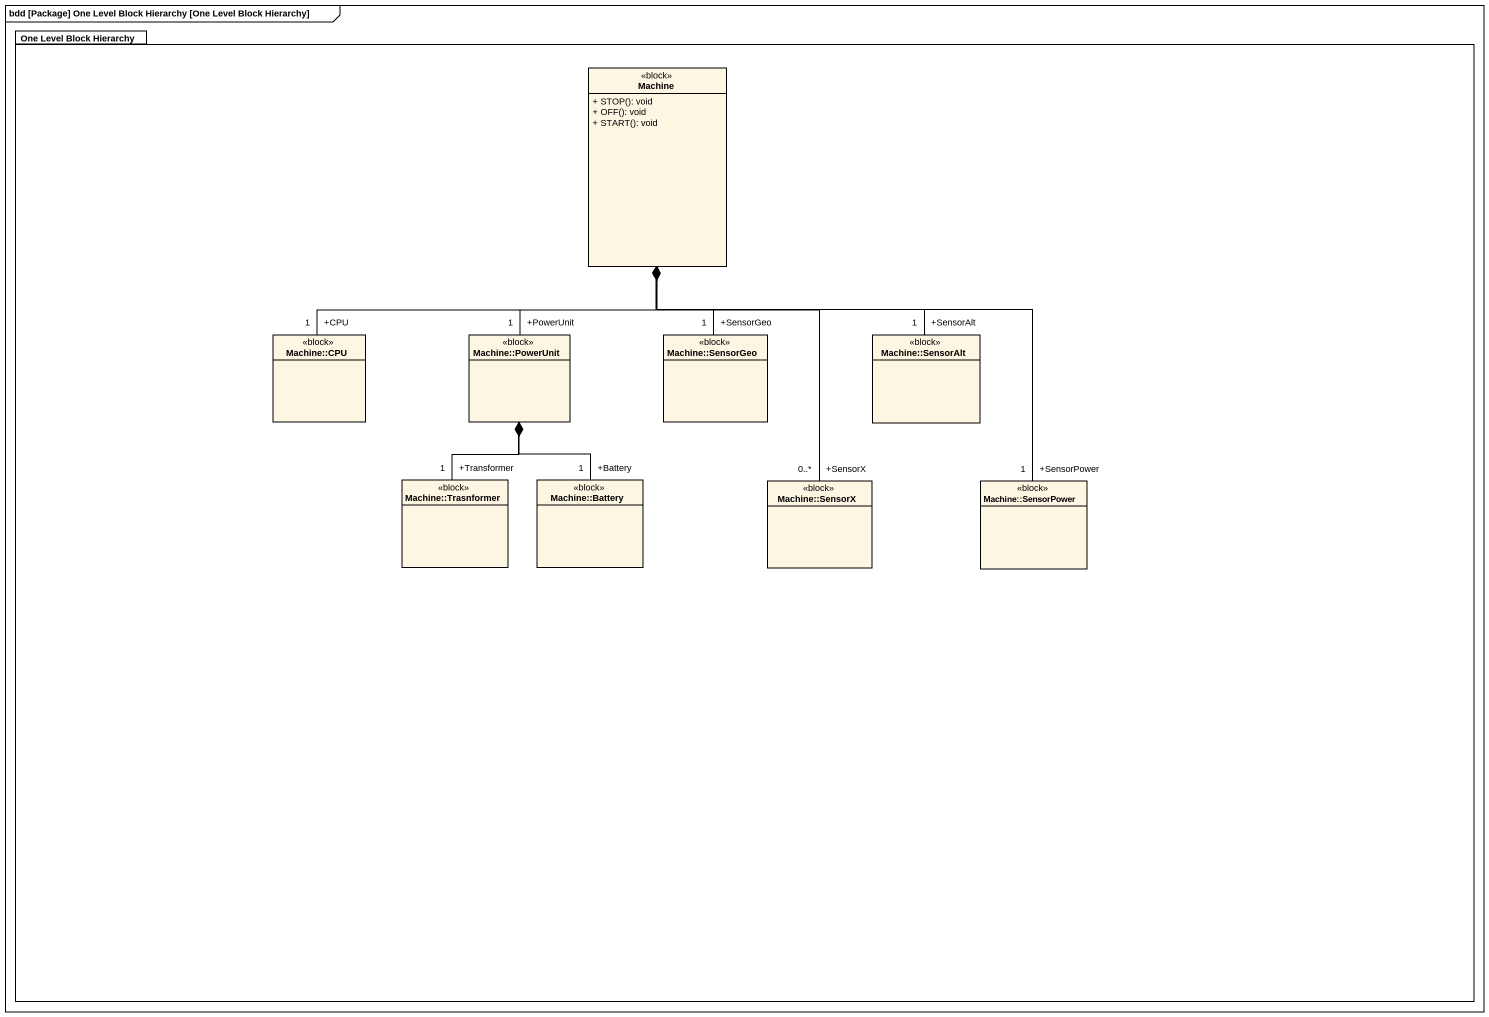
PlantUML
@startuml
mainframe bdd [Package] One Level Block Hierarchy [One Level Block Hierarchy]
hide circle
hide empty members
skinparam classAttributeIconSize 0
package "One Level Block Hierarchy" as One_Level_Block_Hierarchy {
  class Machine <<block>> {
    + STOP(): void
    + OFF(): void
    + START(): void
  }
  class "Machine::CPU" as Machine_CPU <<block>>
  class "Machine::PowerUnit" as Machine_PowerUnit <<block>>
  class "Machine::SensorGeo" as Machine_SensorGeo <<block>>
  class "Machine::SensorAlt" as Machine_SensorAlt <<block>>
  class "Machine::Trasnformer" as Machine_Trasnformer <<block>>
  class "Machine::Battery" as Machine_Battery <<block>>
  class "Machine::SensorX" as Machine_SensorX <<block>>
  class "Machine::SensorPower" as Machine_SensorPower <<block>>
}
Machine_CPU "+CPU\n1" -up-* Machine
Machine_PowerUnit "+PowerUnit\n1" -up-* Machine
Machine_SensorGeo "+SensorGeo\n1" -up-* Machine
Machine_SensorAlt "+SensorAlt\n1" -up-* Machine
Machine_Trasnformer "+Transformer\n1" -up-* Machine_PowerUnit
Machine_Battery "+Battery\n1" -up-* Machine_PowerUnit
Machine_SensorX "+SensorX\n0..*" -up-* Machine
Machine_SensorPower "+SensorPower\n1" -up-* Machine
@enduml
